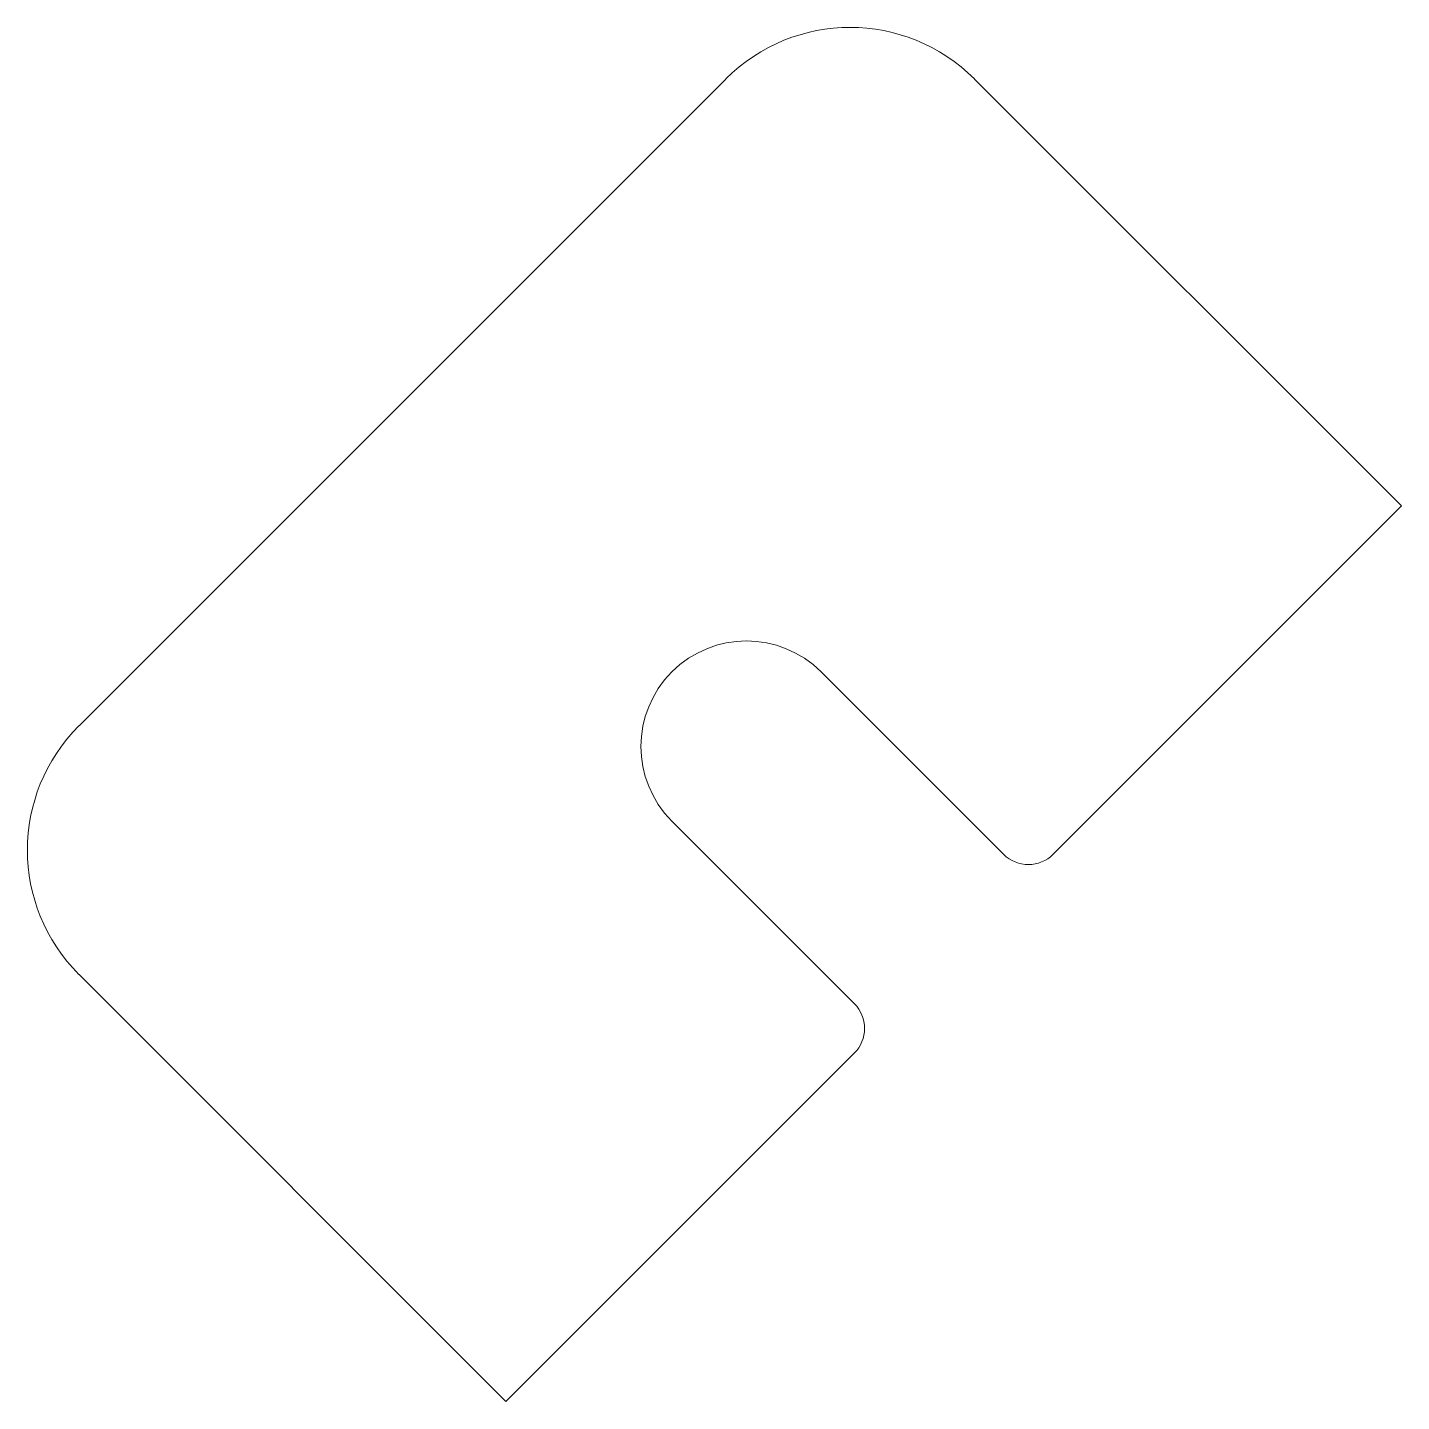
# Model space of a CAD drawing. Header units: millimetres. Extents: x -61 to 56, y -79 to 38.
import ezdxf

# ---------------------------------------------------------------- set-up
doc = ezdxf.new("R2010")
doc.units = ezdxf.units.MM

msp = doc.modelspace()

# ---------------------------------------------------------------- linework, layer by layer
at = {"color": 7, "linetype": 'Continuous', "lineweight": 15}
for p, q in [((-1.77, 33.42), (-56.92, -21.73)), ((55.86, -2.99), (19.45, 33.42)), ((26.16, -32.69), (55.86, -2.99)), ((6.36, -17.14), (21.92, -32.69)), ((9.19, -45.42), (-6.36, -29.86)), ((-56.92, -42.95), (-20.51, -79.36)), ((-20.51, -79.36), (9.19, -49.66))]:
    msp.add_line(p, q, dxfattribs=at)
for centre, radius, start, end in [((8.84, 22.82), 15, 45, 135), ((0, -23.5), 9, 45, 225), ((-46.32, -32.34), 15, 135, 225), ((24.04, -30.57), 3, 225, 315), ((7.07, -47.54), 3, 315, 45)]:
    msp.add_arc(centre, radius, start, end, dxfattribs=at)

doc.saveas('drawing.dxf')
